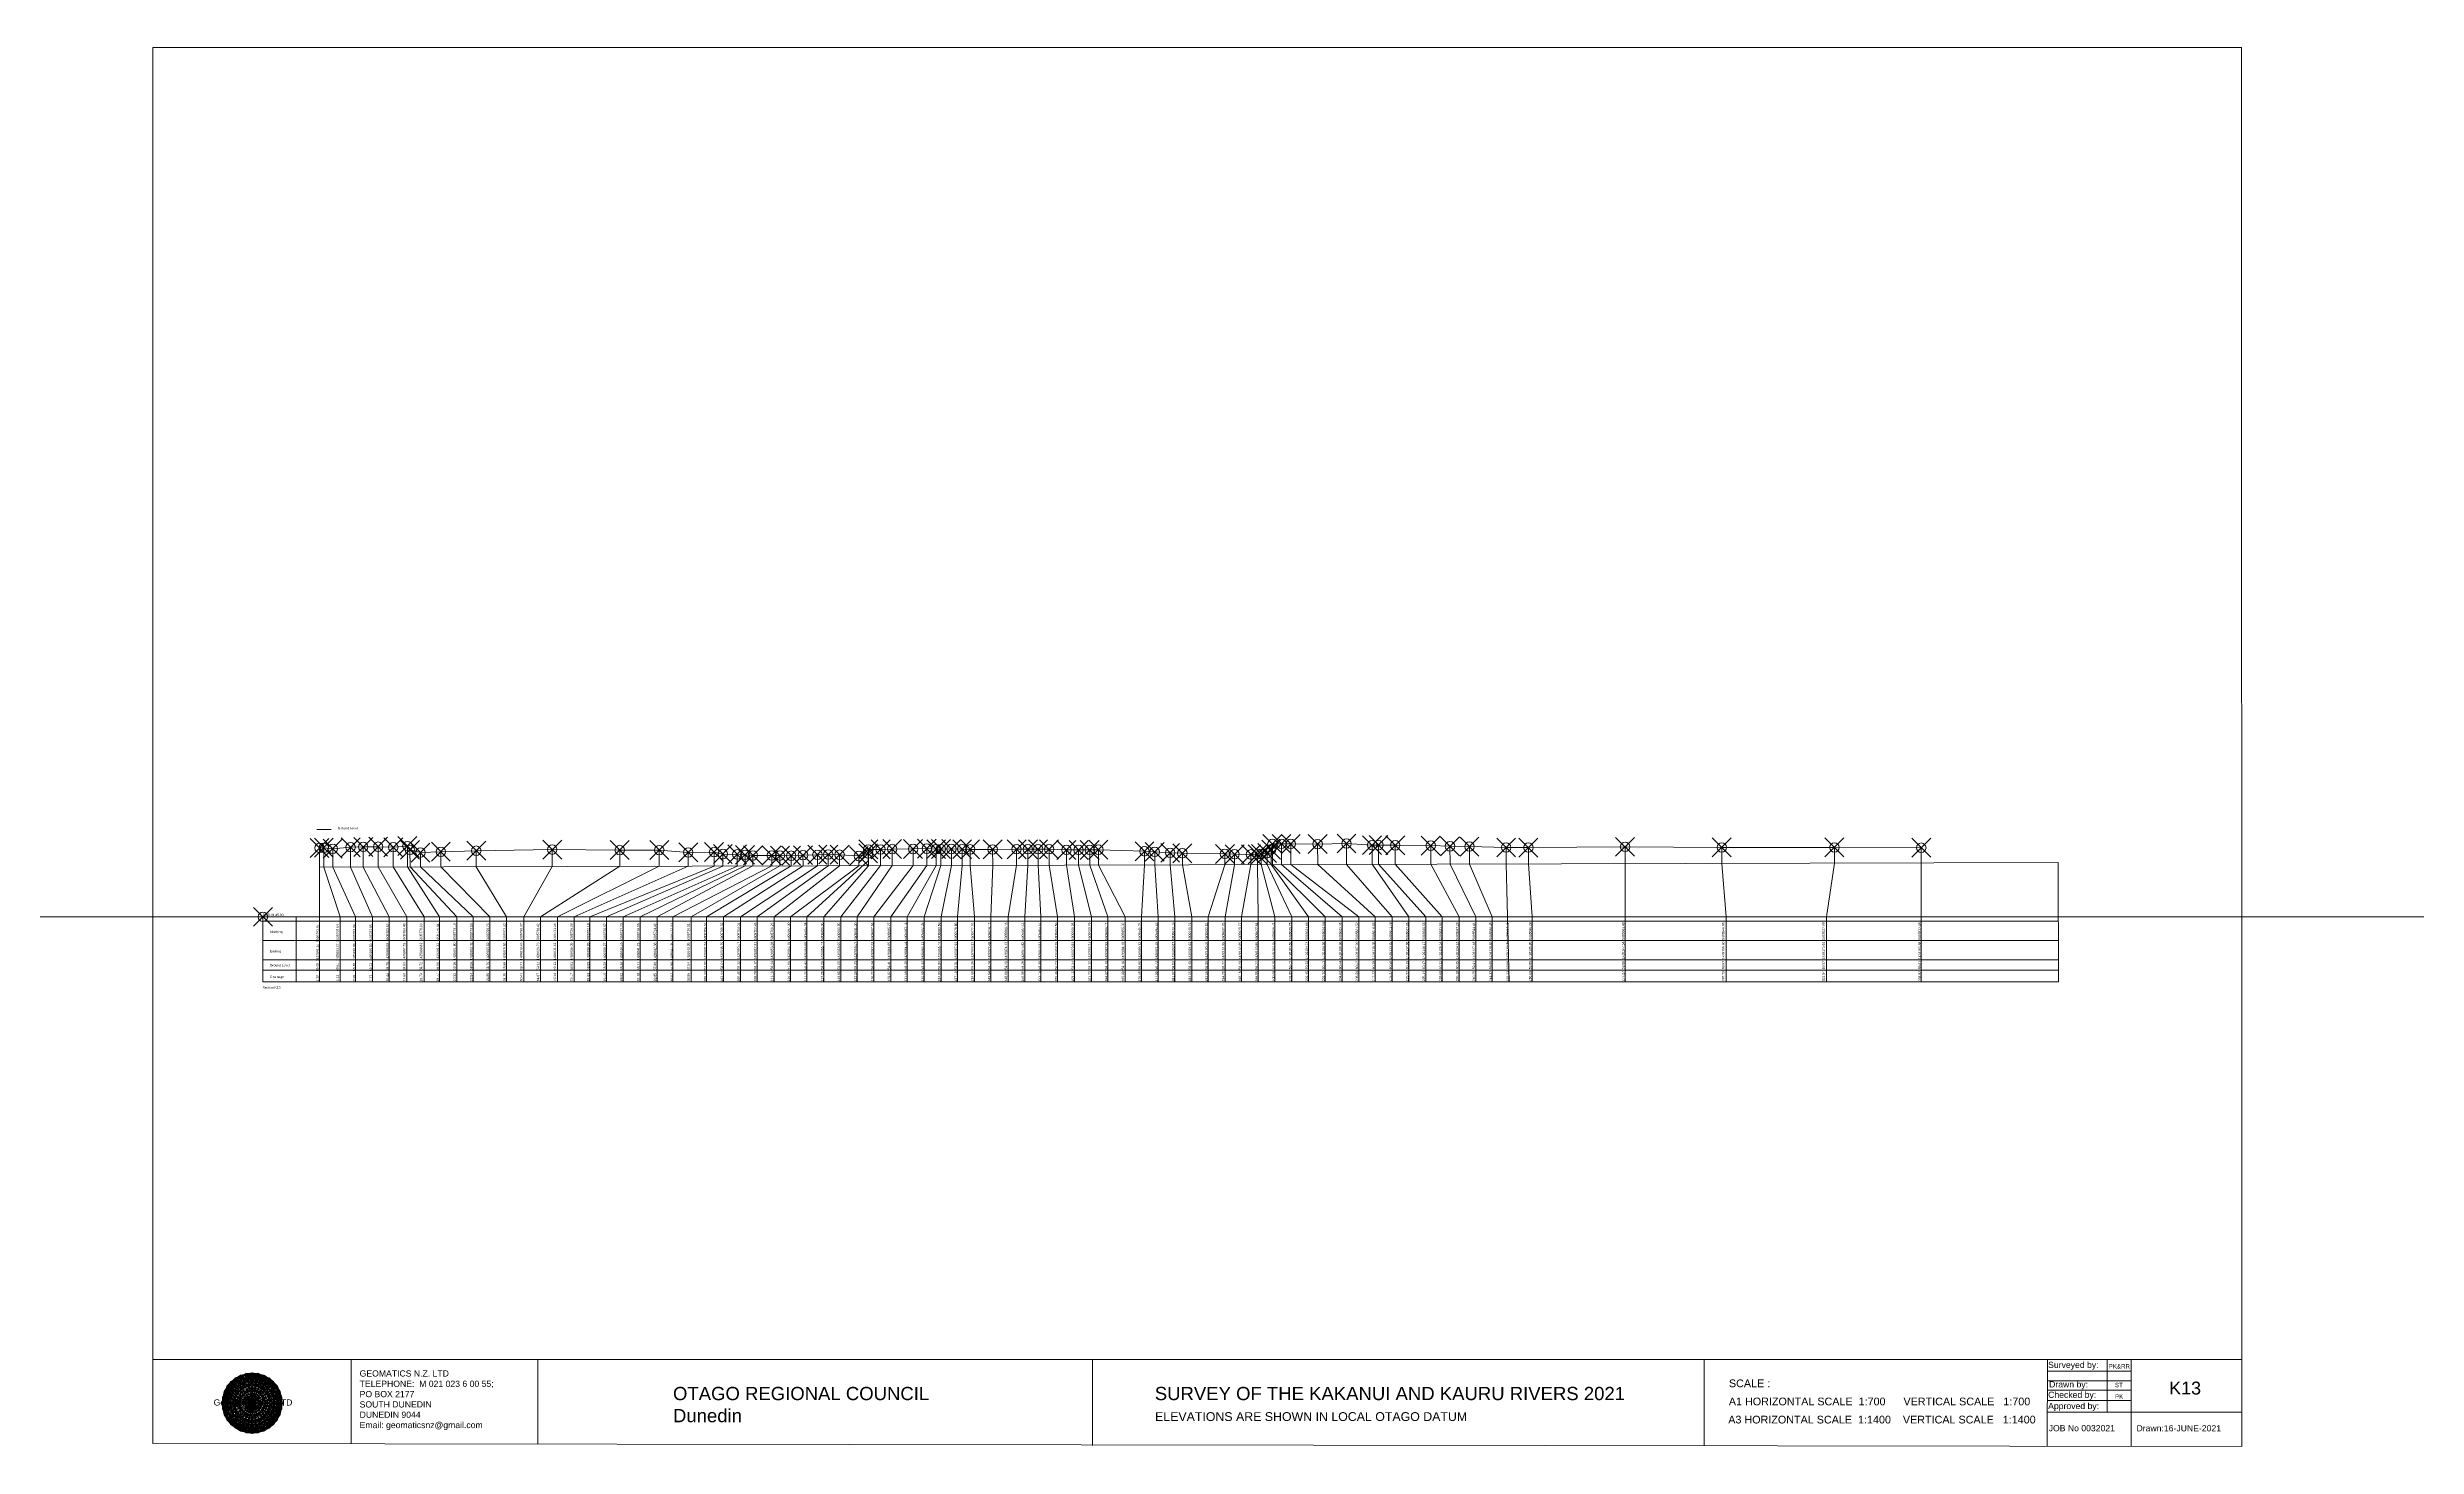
# Model space of a CAD drawing. Header units: millimetres. Extents: x -13548260 to 13046302109, y -19137686871 to 1424966580.
# Drawn here: x -2823540 to -2322526, y -66991 to 228793 of the extents above; entities that cross this region are included whole.
import ezdxf

# ---------------------------------------------------------------- set-up
doc = ezdxf.new("R2010")
doc.units = ezdxf.units.MM
doc.header["$PDMODE"] = 35
doc.header["$PDSIZE"] = 2000
doc.layers.get('0').update_dxf_attribs({"lineweight": 0})
doc.layers.add('geo', color=7, linetype='Continuous', lineweight=0)
doc.styles.get("Standard").update_dxf_attribs({"font": 'arial.ttf'})

# ---------------------------------------------------------------- blocks, each defined once
blk = doc.blocks.new('Geomatics_Circle_SPT')
at = {"layer": 'geo', "color": 2, "linetype": 'Continuous', "lineweight": 0}
for p, q in [((0, 25.2), (-25.2, 0)), ((-24.7, 4.9), (-4.9, 24.7)), ((-24.7, -4.9), (4.9, 24.7)), ((-9.7, 23.3), (-23.3, 9.6)), ((9.7, 23.3), (-23.3, -9.7)), ((-21, 14), (-14, 21)), ((-21, -14), (14, 21)), ((-14, 21), (21, -14)), ((23.3, -9.7), (-9.7, 23.3)), ((-4.9, 24.7), (24.7, -4.9)), ((25.2, 0), (0, 25.2)), ((4.9, 24.7), (24.7, 4.9)), ((23.3, 9.7), (9.7, 23.3)), ((14, 21), (21, 14)), ((4.9, -24.7), (-24.7, 4.9)), ((-24.7, 0), (0, -24.7)), ((-23.3, 9.7), (9.7, -23.3)), ((14, -21), (-21, 14)), ((0, 0), (-17.8, 17.8)), ((0, 0), (-17.8, -17.8)), ((21, 14), (-14, -21)), ((-9.7, -23.3), (23.3, 9.7)), ((24.7, 4.9), (-4.9, -24.7)), ((0, 0), (17.8, 17.8)), ((0, 0), (17.8, -17.8)), ((0, -24.8), (25.2, 0)), ((17.8, 18.1), (17.8, 18.1)), ((-4.9, -24.7), (-24.7, -4.9)), ((-23.3, -9.7), (-9.7, -23.3)), ((-14, -21), (-21, -14)), ((-17.8, -17.8), (-17.8, -17.8)), ((24.7, -4.9), (4.9, -24.7)), ((9.7, -23.3), (23.3, -9.7)), ((21, -14), (14, -21)), ((18.1, -17.8), (18.1, -17.8)), ((4.9, -24.7), (4.9, -24.7))]:
    blk.add_line(p, q, dxfattribs=at)
at = {"layer": 'geo', "color": 1, "linetype": 'Continuous', "lineweight": 0}
for p, q in [((-25.2, 0), (9.7, 23.3)), ((-25.2, 0), (-9.6, 23.3)), ((-4.9, 24.8), (-24.7, -4.9)), ((4.9, 24.7), (-24.7, 4.9)), ((14, 21), (-24.7, -4.9)), ((-14, 21), (-24.7, 4.9)), ((-23.3, 9.7), (0, 25.2)), ((-23.3, -9.6), (0, 25.2)), ((4.9, 24.8), (-21, -14)), ((-4.9, 24.7), (-21, 14)), ((14, 21), (-21, 14)), ((-14, 21), (-21, -14)), ((-17.8, 17.8), (9.7, 23.3)), ((-17.8, 17.8), (-9.6, 23.3)), ((-17.8, -17.8), (9.7, 23.3)), ((-17.8, -17.8), (-9.7, 23.3)), ((4.9, 24.7), (-14, 21)), ((-4.9, 24.7), (-14, -20.9)), ((0, 0), (-14, 21)), ((-14, 21), (-4.9, -24.7)), ((-14, 21), (-14, 21)), ((24.7, -4.9), (-14, 21)), ((21, 14), (-14, 21)), ((-9.8, 23.1), (-9.8, 23.1)), ((-9.7, 23.3), (0, 25.2)), ((-9.7, 23.3), (0, -25.2)), ((-9.7, -23.3), (0, 25.2)), ((-9.6, 23.3), (17.8, -17.8)), ((-9.6, 23.3), (25.2, 0)), ((-9.6, 23.3), (17.8, 17.8)), ((0, 0), (-4.9, 24.7)), ((-4.9, 24.7), (-4.9, 24.7)), ((21, -14), (-4.9, 24.7)), ((24.8, 4.9), (-4.9, 24.7)), ((14, 21), (-4.9, 24.7)), ((-0.2, 25.1), (-0.2, 25.1)), ((0, 25.2), (9.7, -23.3)), ((0, 25.2), (23.3, -9.7)), ((0, 25.2), (23.3, 9.7)), ((0, 25.2), (9.7, 23.3)), ((0, 0), (4.9, 24.7)), ((0, -25.2), (9.7, 23.3)), ((0, 0), (14, 21)), ((21, 14), (4.9, 24.8)), ((14, -21), (4.9, 24.7)), ((24.7, -4.9), (4.9, 24.7)), ((4.9, 24.7), (4.9, 24.7)), ((4.9, -24.7), (14, 21)), ((9.4, 23.3), (9.4, 23.3)), ((9.7, 23.3), (17.8, -17.8)), ((9.7, 23.3), (25.2, 0)), ((9.7, 23.3), (17.8, 17.9)), ((21, -14), (14, 21)), ((24.7, 4.9), (14, 21)), ((14, 21), (14, 21)), ((-25.2, 0), (23.3, 9.7)), ((-25.2, 0), (-23.3, 9.7)), ((-23.3, -9.7), (-25.2, 0)), ((-9.6, -23.3), (-25.2, 0)), ((9.7, -23.3), (-25.2, 0)), ((21, 14), (-24.7, 4.9)), ((-21, 14), (-24.7, -4.9)), ((0, 0), (-24.7, 4.9)), ((-24.7, 4.9), (-21, -14)), ((-24.7, 4.9), (-4.9, -24.7)), ((-24.7, 4.9), (14, -21)), ((-24.7, 4.9), (-24.7, 4.9)), ((0, 0), (-24.7, -4.9)), ((-23.3, -9.6), (17.8, 17.8)), ((-23.3, 9.7), (-17.8, 17.9)), ((-23.3, -9.6), (-17.8, 17.9)), ((-23.3, 9.7), (17.8, 17.8)), ((-17.8, -17.8), (-23.3, 9.7)), ((0, -25.2), (-23.3, 9.7)), ((-23.3, 9.7), (17.8, -17.8)), ((-23.3, 9.7), (25.2, 0)), ((-23.3, 9.4), (-23.3, 9.4)), ((-23.3, -9.7), (25.2, 0)), ((0, 0), (-21, 14)), ((-21, 14), (-14, -21)), ((-21, 14), (4.9, -24.7)), ((-21, 14), (-21, 14)), ((24.7, 4.9), (-21, 14)), ((0, 0), (-21, -14)), ((-17.9, 17.6), (-17.9, 17.6)), ((-9.7, -23.3), (-17.8, 17.8)), ((-17.8, 17.8), (9.7, -23.3)), ((-17.8, 17.8), (23.3, -9.6)), ((-17.8, 17.8), (23.3, 9.7)), ((-17.8, -17.8), (23.3, 9.7)), ((-14, -21), (24.7, 4.9)), ((0, 0), (-14, -21)), ((-9.6, -23.3), (17.8, 17.9)), ((25.2, 0), (-9.6, -23.3)), ((-4.9, -24.7), (21, 14)), ((0, 0), (-4.9, -24.7)), ((0, 0), (21, 14)), ((23.3, 9.7), (0, -25.2)), ((0, 0), (24.8, 4.9)), ((0, 0), (4.9, -24.7)), ((0, 0), (14, -21)), ((0, 0), (21, -14)), ((0, 0), (24.8, -4.9)), ((4.9, -24.7), (24.7, 4.9)), ((17.8, 17.8), (9.7, -23.3)), ((25.2, 0), (9.7, -23.3)), ((14, -21), (21, 14)), ((17.6, 17.9), (17.6, 17.9)), ((17.8, 17.8), (23.3, -9.7)), ((17.8, 17.8), (23.3, 9.7)), ((23.3, 9.7), (17.8, -17.8)), ((24.7, -4.9), (21, 14)), ((21, 14), (21, 14)), ((21, -14), (24.7, 4.9)), ((23.1, 9.8), (23.1, 9.8)), ((23.3, 9.7), (25.2, 0)), ((25.2, 0), (23.3, -9.6)), ((24.7, 4.9), (24.7, 4.9)), ((25.1, 0.2), (25.1, 0.2)), ((-25.2, 0), (23.3, -9.7)), ((-25.1, -0.2), (-25.1, -0.2)), ((-24.7, -4.9), (-24.7, -4.9)), ((-24.7, -4.9), (-14, -21)), ((-24.7, -4.9), (4.9, -24.7)), ((-24.7, -4.9), (21, -14)), ((-17.8, -17.8), (-23.3, -9.7)), ((0, -25.2), (-23.3, -9.6)), ((17.8, -17.8), (-23.3, -9.6)), ((-23.1, -9.8), (-23.1, -9.8)), ((-21, -14), (24.7, -4.9)), ((-21, -14), (-21, -14)), ((-21, -14), (-4.9, -24.7)), ((-21, -14), (14, -21)), ((23.3, -9.7), (-17.8, -17.8)), ((-9.6, -23.3), (-17.8, -17.8)), ((9.7, -23.3), (-17.8, -17.8)), ((-17.6, -17.9), (-17.6, -17.9)), ((-14, -21), (21, -14)), ((17.8, -17.8), (-9.7, -23.3)), ((-4.9, -24.7), (24.7, -4.9)), ((23.3, -9.6), (0, -25.2)), ((4.9, -24.7), (21, -14)), ((17.8, -17.8), (9.7, -23.3)), ((14, -21), (24.7, -4.9)), ((23.3, -9.6), (17.8, -17.8)), ((17.9, -17.6), (17.9, -17.6)), ((21, -14), (21, -14)), ((23.3, -9.4), (23.3, -9.4)), ((24.7, -4.9), (24.7, -4.9)), ((-14, -21), (-14, -21)), ((-14, -21), (4.9, -24.7)), ((0, -25.2), (-9.7, -23.3)), ((-9.4, -23.3), (-9.4, -23.3)), ((-4.9, -24.7), (14, -21)), ((-4.9, -24.7), (-4.9, -24.7)), ((9.7, -23.3), (0, -25.2)), ((0.2, -25.1), (0.2, -25.1)), ((4.9, -24.7), (4.9, -24.7)), ((9.8, -23.1), (9.8, -23.1)), ((14, -21), (14, -21))]:
    blk.add_line(p, q, dxfattribs=at)
at = {"layer": 'geo', "color": 114, "linetype": 'Continuous', "lineweight": 0}
for p, q in [((-24.7, 4.9), (14, 21)), ((9.7, 23.3), (-23.3, 9.7)), ((-20.9, 14), (4.9, 24.7)), ((0, 25.2), (-17.8, 17.8)), ((-14, 21), (-4.9, 24.7)), ((4.9, -24.7), (-14, 21)), ((0, 0), (-9.7, 23.3)), ((-4.9, 24.7), (14, -21)), ((17.8, -17.8), (0, 25.2)), ((0, 0), (9.7, 23.3)), ((4.9, 24.7), (21, -14)), ((23.3, -9.7), (9.7, 23.3)), ((14, 21), (24.7, -4.9)), ((17.9, 17.8), (-25.2, 0)), ((-24.7, -4.9), (21, 14)), ((-14, -21), (-24.7, 4.9)), ((0, 0), (-23.3, 9.7)), ((-23.3, 9.7), (-9.7, -23.3)), ((0, 0), (-23.3, -9.7)), ((-4.9, -24.7), (-21, 14)), ((24.8, 4.9), (-20.9, -14)), ((-17.8, 17.8), (0, -25.2)), ((0, 0), (-9.7, -23.3)), ((0, 0), (23.3, 9.7)), ((0, 0), (9.7, -23.3)), ((0, 0), (23.3, -9.7)), ((25.2, 0), (17.8, 17.8)), ((21, 14), (24.7, 4.9)), ((-25.2, 0), (-17.8, -17.8)), ((-21, -14), (-24.7, -4.9)), ((-17.8, -17.8), (25.2, 0)), ((24.8, -4.9), (-14, -21)), ((-9.6, -23.3), (23.3, -9.7)), ((21, -14), (-4.9, -24.8)), ((0, -25.2), (17.9, -17.8)), ((14, -21), (4.9, -24.8))]:
    blk.add_line(p, q, dxfattribs=at)
at = {"layer": 'geo', "color": 250, "linetype": 'Continuous', "lineweight": 0}
for p, q in [((-14, 21), (-14, 21)), ((14, 21), (-14, 21)), ((-14, 20.9), (-14, -21)), ((-9.7, 23.3), (9.7, 23.3)), ((-9.7, -23.3), (-9.7, 23.3)), ((-4.9, 24.7), (4.9, 24.7)), ((-4.9, 24.7), (-4.9, -24.7)), ((0, 0), (0, 25.2)), ((4.9, 24.7), (4.9, -24.7)), ((9.7, -23.3), (9.7, 23.3)), ((14, 21), (14, -21)), ((0, 0), (-25.2, 0)), ((24.7, 4.9), (-24.7, 4.9)), ((-24.7, 4.9), (-24.7, -4.9)), ((-23.3, 9.7), (23.3, 9.7)), ((-23.3, 9.7), (-23.3, 9.7)), ((-23.3, -9.7), (-23.3, 9.7)), ((21, 14), (-21, 14)), ((-21, 14), (-21, -14)), ((-17.8, 17.8), (17.8, 17.8)), ((-17.8, -17.8), (-17.8, 17.8)), ((0, 0), (0, -25.2)), ((0, 0), (25.2, 0)), ((17.8, -17.8), (17.8, 17.8)), ((21, 14), (21, 14)), ((21, -14), (21, 14)), ((23.3, 9.7), (23.3, -9.7)), ((24.7, 4.9), (24.7, 4.9)), ((24.7, -4.9), (24.7, 4.9)), ((-24.7, -4.9), (24.7, -4.9)), ((23.3, -9.7), (-23.3, -9.7)), ((-21, -14), (21, -14)), ((17.8, -17.8), (-17.8, -17.8)), ((-14, -21), (14, -21)), ((9.7, -23.3), (-9.7, -23.3)), ((-4.9, -24.7), (4.9, -24.7))]:
    blk.add_line(p, q, dxfattribs=at)
blk = doc.blocks.new('GeomaticsNZ TITLE BLOCK')
at = {"color": 7, "linetype": 'Continuous', "lineweight": 0}
for p, q in [((0, 94.9), (0, 1579.2)), ((0, 1579.2), (2363.4, 1579.2)), ((2363.4, 1579.2), (2364, 94.9)), ((2364, 94.9), (0, 94.9)), ((0, 94.9), (0, 0)), ((15.9, 94.9), (2364, 94.9)), ((224.3, 95.2), (224.3, -0.3)), ((2364, 94.9), (382.6, 94.9)), ((435.8, 95.2), (435.8, -0.7)), ((1063.4, 94.9), (1063.4, -2.4)), ((1755.4, 94.9), (1755.4, -2.6)), ((2143.9, 94.9), (2143.7, -3)), ((2143.9, 81.9), (2238.6, 81.7)), ((2211.5, 94.9), (2211.5, 36.1)), ((2238.6, 94.8), (2238.6, -3.2)), ((2364, -3.5), (2364, 94.9)), ((2143.6, 60.4), (2238.6, 60.4)), ((2143.9, 71), (2238.6, 71)), ((2143.8, 48.6), (2238.6, 48.6)), ((2143.8, 35.4), (2364, 35.3)), ((0, 0), (2364, -3.5))]:
    blk.add_line(p, q, dxfattribs=at)
at = {"color": 7, "linetype": 'Continuous', "lineweight": 0, "xscale": 1.36, "yscale": 1.36, "zscale": 1.36}
blk.add_blockref('Geomatics_Circle_SPT', (112.4, 45.7), dxfattribs=at)
at = {"color": 7, "linetype": 'Continuous', "lineweight": 0}
for s, p in [('PK&RR', (2213.2, 84.8)), ('ST', (2220.3, 63.6)), ('PK', (2220.4, 50.6))]:
    blk.add_text(s, height=5, dxfattribs=at).set_placement(p)
at = {"color": 7, "linetype": 'Continuous', "lineweight": 0, "attachment_point": 1}
for s, width, heights, insert, char_height in [('{\\C256;GEOMATICS N.Z. LTD                   \\PTELEPHONE:  M 021 023 6 00 55;\\PPO BOX 2177\\PSOUTH DUNEDIN\\PDUNEDIN 9044\\PEmail: geomaticsnz@gmail.com}', 3535.727, [94.7], (234, 82.7), 7), ('{\\C256;Surveyed by:}', 3535.727, [0], (2144.7, 92.4), 7), ('{\\C256;OTAGO REGIONAL COUNCIL\\PDunedin}', 3535.727, [0], (588.6, 64), 15), ('{\\C256;SURVEY OF THE KAKANUI AND KAURU RIVERS 2021}', 3535.727, [0], (1133.8, 64), 15), ('{\\C256;Checked by:}', 3535.727, [0], (2144.7, 58.6), 7), ('{\\C256;Drawn by:}', 3535.727, [0], (2145.8, 70.4), 7), ('{\\C256;Geomatics N.Z. LTD                   }', 125.079, [15.8], (68.8, 49.9), 7), ('{\\C256;ELEVATIONS ARE SHOWN IN LOCAL OTAGO DATUM}', 3535.727, [0], (1134.1, 35.4), 10), ('{\\C256;Approved by:}', 3535.727, [0], (2144.7, 45.9), 7), ('{\\C256;JOB No 0032021}', 3535.727, [0], (2145.3, 20.8), 7), ('{\\C256;Drawn:16-JUNE-2021}', 3535.727, [0], (2244.7, 20.7), 7)]:
    blk.add_mtext_dynamic_manual_height_columns(s, width=width, gutter_width=159, heights=heights, dxfattribs=dict(at, insert=insert, char_height=char_height))

msp = doc.modelspace()

# ---------------------------------------------------------------- linework, layer by layer
at = {"color": 1, "linetype": 'Continuous', "lineweight": 0}
msp.add_line((-2766569.643, 63495.095), (-2763497.471, 63495.095), dxfattribs=at)
at = {"color": 7, "linetype": 'Continuous', "lineweight": 0}
for p, q in [((-2564492.979, 60425), (-2564485.497, 56042.142)), ((-2562574.091, 60435), (-2562566.602, 56047.251)), ((-2560596.395, 60415), (-2560588.949, 56052.515)), ((-2554922.318, 60375), (-2554914.966, 56067.621)), ((-2548819.783, 60495), (-2548812.253, 56083.868)), ((-2543418.26, 60156), (-2543411.334, 56098.246)), ((-2542053.331, 60166), (-2542046.394, 56101.88)), ((-2765987.983, 59575), (-2765987.983, 31248.305)), ((-2765987.983, 55505.696), (-2398351.851, 56484.428)), ((-2765079.933, 59605), (-2765072.94, 55508.132)), ((-2765072.94, 55508.132), (-2761649.061, 45000)), ((-2763200.523, 59395), (-2763193.897, 55513.134)), ((-2763193.897, 55513.134), (-2758384.196, 45000)), ((-2759416.961, 59715), (-2759409.806, 55523.208)), ((-2759409.806, 55523.208), (-2754797.13, 45000)), ((-2756745.048, 59776), (-2756737.801, 55530.322)), ((-2756737.801, 55530.322), (-2751239.444, 45000)), ((-2753591.384, 59826), (-2753584.066, 55538.718)), ((-2753584.066, 55538.718), (-2747505.35, 45000)), ((-2750394.837, 59716), (-2750387.722, 55547.227)), ((-2750387.722, 55547.227), (-2743830.08, 45000)), ((-2747416.746, 59956), (-2747409.234, 55555.157)), ((-2747409.234, 55555.157), (-2740616.109, 45000)), ((-2746864.646, 59156), (-2746858.502, 55556.623)), ((-2746858.502, 55556.623), (-2736941.36, 45000)), ((-2744646.744, 58576), (-2744641.6, 55562.525)), ((-2744641.6, 55562.525), (-2733495.45, 45000)), ((-2740332.018, 58756), (-2740326.587, 55574.012)), ((-2732840.592, 58977), (-2732834.818, 55593.957)), ((-2732834.818, 55593.957), (-2726473.07, 45000)), ((-2716776.617, 55636.708), (-2722792.21, 45000)), ((-2702509.458, 55674.69), (-2719294.063, 45000)), ((-2716782.711, 59207), (-2716776.617, 55636.708)), ((-2694140.425, 55696.971), (-2715639.311, 45000)), ((-2688017.684, 55713.271), (-2712167.272, 45000)), ((-2682555.954, 55727.811), (-2708797.498, 45000)), ((-2680697.669, 55732.758), (-2705330.486, 45000)), ((-2702515.335, 59118), (-2702509.458, 55674.69)), ((-2677664.917, 55740.832), (-2701762.681, 45000)), ((-2675991.564, 55745.287), (-2698170.242, 45000)), ((-2694146.248, 59108), (-2694140.425, 55696.971)), ((-2670369.412, 55760.255), (-2691253.81, 45000)), ((-2688022.627, 58609), (-2688017.684, 55713.271)), ((-2668624.01, 55764.901), (-2687412.576, 45000)), ((-2666245.05, 55771.235), (-2684129.684, 45000)), ((-2682561.009, 58689), (-2682555.954, 55727.811)), ((-2680702.015, 58279), (-2680697.669, 55732.758)), ((-2663749.695, 55777.878), (-2680535.36, 45000)), ((-2677669.113, 58199), (-2677664.917, 55740.832)), ((-2660706.795, 55785.979), (-2676940.538, 45000)), ((-2675995.599, 58109), (-2675991.564, 55745.287)), ((-2674340.581, 57979), (-2674336.776, 55749.693)), ((-2658401.986, 55792.115), (-2673466.18, 45000)), ((-2670373.201, 57980), (-2670369.412, 55760.255)), ((-2655999.945, 55798.509), (-2669881.801, 45000)), ((-2668627.723, 57940), (-2668624.01, 55764.901)), ((-2651933.383, 55809.336), (-2666394.747, 45000)), ((-2666248.718, 57920), (-2666245.05, 55771.235)), ((-2663753.556, 58040), (-2663749.695, 55777.878)), ((-2660710.779, 58120), (-2660706.795, 55785.979)), ((-2649930.428, 55814.668), (-2659319.522, 45000)), ((-2658406.045, 58170), (-2658401.986, 55792.115)), ((-2656003.925, 58130), (-2655999.945, 55798.509)), ((-2647336.132, 55821.574), (-2655781.834, 45000)), ((-2652310.531, 45000), (-2644885.275, 55828.099)), ((-2651936.883, 57860), (-2651933.383, 55809.336)), ((-2649965.78, 58421), (-2649962.858, 56709.025)), ((-2649936.293, 59251), (-2649930.428, 55814.668)), ((-2648744.135, 45000), (-2640461.909, 55839.875)), ((-2647341.986, 59251), (-2647336.132, 55821.574)), ((-2645196.805, 45000), (-2637567.721, 55847.58)), ((-2644891.254, 59331), (-2644885.275, 55828.099)), ((-2641696.882, 45000), (-2635592.207, 55852.84)), ((-2640467.885, 59341), (-2640461.909, 55839.875)), ((-2638131.591, 45000), (-2634586.61, 55855.517)), ((-2637573.803, 59411), (-2637567.721, 55847.58)), ((-2635598.093, 59301), (-2635592.207, 55852.84)), ((-2634592.542, 59331), (-2634586.61, 55855.517)), ((-2634526.888, 45000), (-2632358.22, 55861.449)), ((-2632364.159, 59341), (-2632358.22, 55861.449)), ((-2631046.507, 45000), (-2630088.656, 55867.491)), ((-2630094.534, 59311), (-2630088.656, 55867.491)), ((-2628393.657, 59262), (-2628387.87, 55872.019)), ((-2627519.782, 45000), (-2628387.87, 55872.019)), ((-2623647.364, 59242), (-2623641.633, 55884.655)), ((-2620394.53, 45000), (-2618582.743, 55898.123)), ((-2618588.536, 59292), (-2618582.743, 55898.123)), ((-2616861.348, 45000), (-2616191.79, 55904.488)), ((-2616197.572, 59292), (-2616191.79, 55904.488)), ((-2614044.271, 59302), (-2614038.482, 55910.221)), ((-2613442.045, 45000), (-2614038.482, 55910.221)), ((-2611713.183, 59292), (-2611707.421, 55916.426)), ((-2609918.505, 45000), (-2611707.421, 55916.426)), ((-2608040.844, 59142), (-2608035.355, 55926.202)), ((-2606311.571, 45000), (-2608035.355, 55926.202)), ((-2605465.318, 59133), (-2605459.856, 55933.059)), ((-2602757.806, 45000), (-2605459.856, 55933.059)), ((-2603124.002, 59133), (-2603118.55, 55939.292)), ((-2599264.426, 45000), (-2603118.55, 55939.292)), ((-2601288.587, 59193), (-2601283.041, 55944.178)), ((-2595626.141, 45000), (-2601283.041, 55944.178)), ((-2592181.054, 45000), (-2591535.672, 55970.128)), ((-2591540.593, 58853), (-2591535.672, 55970.128)), ((-2589386.352, 58733), (-2589381.646, 55975.863)), ((-2586115.333, 58534), (-2586110.982, 55984.57)), ((-2585130.811, 45000), (-2586110.982, 55984.57)), ((-2583536.14, 58434), (-2583531.971, 55991.436)), ((-2581560.016, 45000), (-2583531.971, 55991.436)), ((-2578088.627, 45000), (-2574530.353, 56015.4)), ((-2574534.259, 58304), (-2574530.353, 56015.4)), ((-2574505.201, 45000), (-2572483.396, 56020.85)), ((-2572487.157, 58224), (-2572483.396, 56020.85)), ((-2571048.264, 45000), (-2569030.837, 56030.041)), ((-2569034.548, 58204), (-2569030.837, 56030.041)), ((-2567643.755, 58224), (-2567640.016, 56033.744)), ((-2567464.838, 45000), (-2567640.016, 56033.744)), ((-2566895.68, 58284), (-2566891.843, 56035.736)), ((-2563944.656, 45000), (-2566891.843, 56035.736)), ((-2565600.351, 58474), (-2565596.195, 56039.185)), ((-2565596.195, 56039.185), (-2560361.23, 45000)), ((-2564742.277, 59215), (-2564736.86, 56041.473)), ((-2564736.86, 56041.473), (-2556883.969, 45000)), ((-2564485.497, 56042.142), (-2553352.109, 45000)), ((-2560588.949, 56052.515), (-2546223.303, 45000)), ((-2554914.966, 56067.621), (-2542724.008, 45000)), ((-2548812.253, 56083.868), (-2539172.042, 45000)), ((-2543411.334, 56098.246), (-2535629.305, 45000)), ((-2542046.394, 56101.88), (-2532044.124, 45000)), ((-2538509.553, 60116), (-2538502.718, 56111.314)), ((-2538502.718, 56111.314), (-2528565.022, 45000)), ((-2531013.761, 60046), (-2531007.079, 56131.269)), ((-2531007.079, 56131.269), (-2525001.052, 45000)), ((-2526935.069, 59906), (-2526928.645, 56142.127)), ((-2526928.645, 56142.127), (-2521503.36, 45000)), ((-2522818.709, 59846), (-2522812.406, 56153.085)), ((-2522812.406, 56153.085), (-2518030.758, 45000)), ((-2515059.196, 59657), (-2515053.251, 56173.742)), ((-2515053.251, 56173.742), (-2514430.039, 31248.305)), ((-2510359.102, 59647), (-2510353.195, 56186.255)), ((-2509553.176, 45000), (-2510353.195, 56186.255)), ((-2489915.065, 59798), (-2489908.993, 56240.682)), ((-2489908.993, 56240.682), (-2489908.993, 31248.305)), ((-2469460.18, 59669), (-2469454.421, 56295.137)), ((-2468500.002, 45000), (-2469454.421, 56295.137)), ((-2447303.296, 45000), (-2445645.517, 56358.521)), ((-2445651.169, 59670), (-2445645.517, 56358.521)), ((-2427274.062, 59611), (-2427268.594, 56407.445)), ((-2427268.594, 56407.445), (-2427268.594, 31248.305)), ((-2398351.851, 56484.428), (-2398287.14, 31248.305)), ((-2468500.002, 31248.305), (-2468500.002, 45173.66)), ((-2447303.296, 31248.305), (-2447303.296, 45173.66)), ((-2777957.332, 45000), (-2777957.332, 31248.305)), ((-2777957.332, 45000), (-2398322.402, 45000)), ((-2777957.332, 44076.552), (-2398320.034, 44076.552)), ((-2770944.183, 45000), (-2770944.183, 31248.305)), ((-2761649.061, 31248.305), (-2761649.061, 45000)), ((-2758384.196, 31248.305), (-2758384.196, 45000)), ((-2754797.13, 31248.305), (-2754797.13, 45000)), ((-2751239.444, 31248.305), (-2751239.444, 45000)), ((-2747505.35, 31248.305), (-2747505.35, 45000)), ((-2743830.08, 31248.305), (-2743830.08, 45000)), ((-2740616.109, 31248.305), (-2740616.109, 45000)), ((-2736941.36, 31248.305), (-2736941.36, 45000)), ((-2733495.45, 31248.305), (-2733495.45, 45000)), ((-2726473.07, 31248.305), (-2726473.07, 45000)), ((-2722792.21, 31248.305), (-2722792.21, 45000)), ((-2719294.063, 31248.305), (-2719294.063, 45000)), ((-2715639.311, 31248.305), (-2715639.311, 45000)), ((-2712167.272, 31248.305), (-2712167.272, 45000)), ((-2708797.498, 31248.305), (-2708797.498, 45000)), ((-2705330.486, 31248.305), (-2705330.486, 45000)), ((-2701762.681, 31248.305), (-2701762.681, 45000)), ((-2698170.242, 31248.305), (-2698170.242, 45000)), ((-2691253.81, 31248.305), (-2691253.81, 45000)), ((-2687412.576, 31248.305), (-2687412.576, 45000)), ((-2684129.684, 31248.305), (-2684129.684, 45000)), ((-2680535.36, 31248.305), (-2680535.36, 45000)), ((-2676940.538, 31248.305), (-2676940.538, 45000)), ((-2673466.18, 31248.305), (-2673466.18, 45000)), ((-2669881.801, 31248.305), (-2669881.801, 45000)), ((-2666394.747, 31248.305), (-2666394.747, 45000)), ((-2662936.098, 31248.305), (-2662936.098, 45000)), ((-2659319.522, 31248.305), (-2659319.522, 45000)), ((-2655781.834, 31248.305), (-2655781.834, 45000)), ((-2652310.531, 31248.305), (-2652310.531, 45000)), ((-2648744.135, 31248.305), (-2648744.135, 45000)), ((-2645196.805, 31248.305), (-2645196.805, 45000)), ((-2641696.882, 31248.305), (-2641696.882, 45000)), ((-2638131.591, 31248.305), (-2638131.591, 45000)), ((-2634526.888, 31248.305), (-2634526.888, 45000)), ((-2631046.507, 31248.305), (-2631046.507, 45000)), ((-2627519.782, 31248.305), (-2627519.782, 45000)), ((-2624009.09, 31248.305), (-2624009.09, 45000)), ((-2620394.53, 31248.305), (-2620394.53, 45000)), ((-2616861.348, 31248.305), (-2616861.348, 45000)), ((-2613442.045, 31248.305), (-2613442.045, 45000)), ((-2609918.505, 31248.305), (-2609918.505, 45000)), ((-2606311.571, 31248.305), (-2606311.571, 45000)), ((-2602757.806, 31248.305), (-2602757.806, 45000)), ((-2599264.426, 31248.305), (-2599264.426, 45000)), ((-2595626.141, 31248.305), (-2595626.141, 45000)), ((-2592181.054, 31248.305), (-2592181.054, 45000)), ((-2588669.301, 31248.305), (-2588669.301, 45000)), ((-2585130.811, 31248.305), (-2585130.811, 45000)), ((-2581560.016, 31248.305), (-2581560.016, 45000)), ((-2578088.627, 31248.305), (-2578088.627, 45000)), ((-2574505.201, 31248.305), (-2574505.201, 45000)), ((-2571048.264, 31248.305), (-2571048.264, 45000)), ((-2567464.838, 31248.305), (-2567464.838, 45000)), ((-2563944.656, 31248.305), (-2563944.656, 45000)), ((-2563944.656, 45000), (-2563944.656, 45000)), ((-2560361.23, 31248.305), (-2560361.23, 45000)), ((-2556883.969, 31248.305), (-2556883.969, 45000)), ((-2553352.109, 31248.305), (-2553352.109, 45000)), ((-2549722.599, 31248.305), (-2549722.599, 45000)), ((-2546223.303, 31248.305), (-2546223.303, 45000)), ((-2542724.008, 31248.305), (-2542724.008, 45000)), ((-2539172.042, 31248.305), (-2539172.042, 45000)), ((-2535629.305, 31248.305), (-2535629.305, 45000)), ((-2532044.124, 31248.305), (-2532044.124, 45000)), ((-2528565.022, 31248.305), (-2528565.022, 45000)), ((-2525001.052, 31248.305), (-2525001.052, 45000)), ((-2521503.36, 31248.305), (-2521503.36, 45000)), ((-2518030.758, 31248.305), (-2518030.758, 45000)), ((-2509553.176, 31248.305), (-2509553.176, 45000)), ((-2777957.332, 39973.87), (-2398309.514, 39973.87)), ((-2777957.332, 35906.671), (-2398299.085, 35906.671)), ((-2777957.332, 33759.229), (-2398293.578, 33759.229)), ((-2777957.332, 31248.305), (-2398287.14, 31248.305)), ((-2774776.168, 29878.784), (-2774776.168, 29878.784))]:
    msp.add_line(p, q, dxfattribs=at)
at = {"color": 7}
for p in [(-3343357.782, 45000), (-2798085.052, 45000), (-2416987.112, 45000)]:
    msp.add_line(p, (-1488590.899, 45000), dxfattribs=at)
at = {"color": 1}
msp.add_lwpolyline([(-2765987.983, 59575), (-2765079.933, 59605), (-2763200.523, 59395), (-2759416.961, 59715), (-2756745.048, 59776), (-2753591.384, 59826), (-2750394.837, 59716), (-2747416.746, 59956), (-2746864.646, 59156), (-2744646.744, 58576), (-2740332.018, 58756), (-2732840.592, 58977), (-2716782.711, 59207), (-2702515.335, 59118), (-2694146.248, 59108), (-2688022.627, 58609), (-2682561.009, 58689), (-2680702.015, 58279), (-2677669.113, 58199), (-2675995.599, 58109), (-2674340.581, 57979), (-2670373.201, 57980), (-2668627.723, 57940), (-2666248.718, 57920), (-2663753.556, 58040), (-2660710.779, 58120), (-2658406.045, 58170), (-2656003.925, 58130), (-2651936.883, 57860), (-2649965.78, 58421), (-2649936.293, 59251), (-2647341.986, 59251), (-2644891.254, 59331), (-2640467.885, 59341), (-2637573.803, 59411), (-2635598.093, 59301), (-2634592.542, 59331), (-2632364.159, 59341), (-2630094.534, 59311), (-2628393.657, 59262), (-2623647.364, 59242), (-2618588.536, 59292), (-2616197.572, 59292), (-2614044.271, 59302), (-2611713.183, 59292), (-2608040.844, 59142), (-2605465.318, 59133), (-2603124.002, 59133), (-2601288.587, 59193), (-2591540.593, 58853), (-2589386.352, 58733), (-2586115.333, 58534), (-2583536.14, 58434), (-2574534.259, 58304), (-2572487.157, 58224), (-2569034.548, 58204), (-2567643.755, 58224), (-2566895.68, 58284), (-2565600.351, 58474), (-2564742.277, 59215), (-2564492.979, 60425), (-2562574.091, 60435), (-2560596.395, 60415), (-2554922.318, 60375), (-2548819.783, 60495), (-2543418.26, 60156), (-2542053.331, 60166), (-2538509.553, 60116), (-2531013.761, 60046), (-2526935.069, 59906), (-2522818.709, 59846), (-2515059.196, 59657), (-2510359.102, 59647), (-2489915.065, 59798), (-2469460.18, 59669), (-2445651.169, 59670), (-2427274.062, 59611)], dxfattribs=at)
at = {"color": 7, "linetype": 'Continuous', "lineweight": 0}
for points in [[(-2729999.101, 31248.305), (-2729999.101, 45000), (-2740326.587, 55574.012)], [(-2674336.776, 55749.693), (-2694569.461, 45000), (-2694569.461, 31248.305)], [(-2649963.035, 56812.628), (-2662936.098, 45000)], [(-2623641.633, 55884.655), (-2624009.09, 45000)], [(-2589381.646, 55975.863), (-2588669.301, 45000)], [(-2562566.602, 56047.251), (-2549722.599, 45000)]]:
    msp.add_lwpolyline(points, dxfattribs=at)
for p in [(-2765987.983, 59575), (-2765079.933, 59605), (-2763200.523, 59395), (-2759416.961, 59715), (-2756745.048, 59776), (-2753591.384, 59826), (-2750394.837, 59716), (-2747416.746, 59956), (-2746864.646, 59156), (-2744646.744, 58576), (-2740332.018, 58756), (-2732840.592, 58977), (-2716782.711, 59207), (-2702515.335, 59118), (-2694146.248, 59108), (-2688022.627, 58609), (-2682561.009, 58689), (-2680702.015, 58279), (-2677669.113, 58199), (-2658406.045, 58170), (-2656003.925, 58130), (-2649965.78, 58421), (-2649936.293, 59251), (-2647341.986, 59251), (-2644891.254, 59331), (-2640467.885, 59341), (-2637573.803, 59411), (-2635598.093, 59301), (-2634592.542, 59331), (-2632364.159, 59341), (-2630094.534, 59311), (-2628393.657, 59262), (-2623647.364, 59242), (-2618588.536, 59292), (-2616197.572, 59292), (-2614044.271, 59302), (-2611713.183, 59292), (-2608040.844, 59142), (-2605465.318, 59133), (-2603124.002, 59133), (-2601288.587, 59193), (-2591540.593, 58853), (-2589386.352, 58733), (-2586115.333, 58534), (-2583536.14, 58434), (-2574534.259, 58304), (-2572487.157, 58224), (-2569034.548, 58204), (-2567643.755, 58224), (-2566895.68, 58284), (-2565600.351, 58474), (-2564742.277, 59215), (-2564492.979, 60425), (-2562574.091, 60435), (-2560596.395, 60415), (-2554922.318, 60375), (-2548819.783, 60495), (-2543418.26, 60156), (-2542053.331, 60166), (-2538509.553, 60116), (-2531013.761, 60046), (-2526935.069, 59906), (-2522818.709, 59846), (-2515059.196, 59657), (-2510359.102, 59647), (-2489915.065, 59798), (-2469460.18, 59669), (-2445651.169, 59670), (-2427274.062, 59611), (-2675995.599, 58109), (-2674340.581, 57979), (-2670373.201, 57980), (-2668627.723, 57940), (-2666248.718, 57920), (-2663753.556, 58040), (-2660710.779, 58120), (-2651936.883, 57860), (-2777957.332, 45000)]:
    msp.add_point(p, dxfattribs=at)

# ---------------------------------------------------------------- block references
at = {"color": 7, "linetype": 'Continuous', "lineweight": 0, "xscale": 186.8759599228005, "yscale": 186.8759599228005, "zscale": 186.8759599228005}
msp.add_blockref('GeomaticsNZ TITLE BLOCK', (-2801238.12, -66328.498), dxfattribs=at)

# ---------------------------------------------------------------- texts
at = {"color": 7, "linetype": 'Continuous', "lineweight": 0}
for s, height, p in [('Ground Level', 500, (-2762138.698, 63472.891)), ('DATUM 45.00', 500, (-2778028.079, 45146.766)), ('Northing', 500, (-2776431.073, 41560.657)), ('Easting', 500, (-2776503.877, 37481.59)), ('Section K13', 500, (-2778028.09, 29797.682)), ('Ground Level', 500, (-2776485.801, 34533.521)), ('Chainage', 500, (-2776483.414, 32077.102)), ('SCALE :  ', 1629.1211, (-2467950.703, -54431.391)), ('K13', 2715.2018, (-2374855.797, -55973.519)), ('A1 HORIZONTAL SCALE  1:700      VERTICAL SCALE   1:700 ', 1629.12108, (-2467967.369, -58265.326)), ('A3 HORIZONTAL SCALE  1:1400    VERTICAL SCALE   1:1400 ', 1629.12108, (-2468089.64, -62099.261))]:
    msp.add_text(s, height=height, dxfattribs=at).set_placement(p)
for s, p in [('1.20    59.58  1425991.14  5005791.04', (-2766155.861, 31345.908)), ('2.11    59.61  1425991.97  5005790.64', (-2761951.899, 31401.502)), ('3.99    59.40  1425993.38  5005789.38', (-2758417.862, 31392.634)), ('7.77    59.72  1425995.33  5005785.95', (-2754883.483, 31388.882)), ('10.44   59.78  1425996.58  5005783.52', (-2751349.105, 31345.908)), ('13.60   59.83  1425997.75  5005780.48', (-2747814.726, 31345.908)), ('16.79   59.72  1425999.83  5005778.03', (-2744280.348, 31345.908)), ('19.77   59.96  1426001.32  5005775.44', (-2740745.969, 31345.908)), ('20.32   59.16  1426001.80  5005775.10', (-2737211.591, 31401.502)), ('22.54   58.58  1426003.42  5005773.53', (-2733677.212, 31401.502)), ('26.86   58.76  1426005.52  5005769.73', (-2730142.834, 31401.502)), ('34.35   58.98  1426009.58  5005763.43', (-2726608.455, 31392.634)), ('50.41   59.21  1426018.49  5005750.07', (-2723074.077, 31392.975)), ('64.67   59.12  1426026.73  5005738.42', (-2719540.039, 31395.704)), ('73.04   59.11  1426031.51  5005731.55', (-2716005.661, 31388.882)), ('79.17   58.61  1426035.09  5005726.58', (-2712471.283, 31388.882)), ('84.63   58.69  1426038.33  5005722.18', (-2708936.904, 31393.657)), ('86.49   58.28  1426039.27  5005720.57', (-2705402.526, 31393.657)), ('89.52   58.20  1426040.49  5005717.73', (-2701868.147, 31393.657)), ('91.19   58.11  1426041.73  5005716.55', (-2698333.769, 31392.975)), ('92.85   57.98  1426042.38  5005714.99', (-2694799.39, 31392.975)), ('96.82   57.98  1426045.08  5005712.03', (-2691265.012, 31392.975)), ('98.56   57.94  1426045.95  5005710.51', (-2687730.633, 31392.975)), ('100.94  57.92  1426047.24  5005708.51', (-2684196.596, 31345.908)), ('103.44  58.04  1426048.75  5005706.52', (-2680662.558, 31345.908)), ('106.48  58.12  1426050.47  5005704.01', (-2677128.18, 31345.908)), ('108.78  58.17  1426052.31  5005702.48', (-2673594.143, 31345.908)), ('111.19  58.13  1426053.28  5005700.23', (-2670059.764, 31345.908)), ('115.25  57.86  1426055.76  5005697.00', (-2666525.386, 31345.908)), ('117.22  58.42  1426056.68  5005695.24', (-2662991.348, 31345.908)), ('117.25  59.25  1426056.47  5005695.06', (-2659457.311, 31345.908)), ('119.85  59.25  1426058.56  5005693.35', (-2655923.273, 31345.908)), ('122.30  59.33  1426059.47  5005691.00', (-2652388.895, 31345.908)), ('126.72  59.34  1426062.23  5005687.53', (-2648854.517, 31345.908)), ('129.62  59.41  1426064.05  5005685.27', (-2645320.138, 31345.908)), ('131.59  59.30  1426064.44  5005683.14', (-2641786.101, 31345.908)), ('132.60  59.33  1426065.11  5005682.38', (-2638251.722, 31345.908)), ('134.83  59.34  1426066.44  5005680.59', (-2634717.344, 31345.908)), ('137.10  59.31  1426067.93  5005678.86', (-2631182.965, 31345.908)), ('138.80  59.26  1426069.33  5005677.76', (-2627648.587, 31345.908)), ('143.54  59.24  1426072.48  5005674.17', (-2624114.208, 31345.908)), ('148.60  59.29  1426074.13  5005669.16', (-2620579.83, 31345.908)), ('150.99  59.29  1426075.82  5005667.42', (-2617045.451, 31345.908)), ('153.15  59.30  1426076.93  5005665.57', (-2613511.414, 31345.908)), ('155.48  59.29  1426078.15  5005663.58', (-2609977.036, 31345.908)), ('159.15  59.14  1426079.83  5005660.28', (-2606442.657, 31345.908)), ('161.72  59.13  1426082.21  5005658.79', (-2602908.279, 31345.908)), ('164.07  59.13  1426082.53  5005656.17', (-2599373.9, 31345.908)), ('165.90  59.19  1426084.10  5005655.02', (-2595839.522, 31345.908)), ('175.65  58.85  1426089.32  5005646.78', (-2592305.484, 31345.908)), ('177.80  58.73  1426091.29  5005645.52', (-2588771.106, 31345.908)), ('181.07  58.53  1426093.67  5005643.19', (-2585236.727, 31345.908)), ('183.65  58.43  1426094.62  5005640.71', (-2581702.349, 31345.908)), ('192.66  58.30  1426100.48  5005633.82', (-2578167.97, 31345.908)), ('194.70  58.22  1426101.85  5005632.28', (-2574633.592, 31345.908)), ('198.16  58.20  1426102.85  5005628.77', (-2571099.213, 31345.908)), ('199.55  58.22  1426103.95  5005627.84', (-2567565.176, 31345.908)), ('200.29  58.28  1426103.63  5005626.71', (-2564030.798, 31401.502)), ('201.59  58.47  1426104.52  5005625.75', (-2560496.419, 31401.502)), ('202.45  59.22  1426104.74  5005624.86', (-2556962.382, 31401.502)), ('202.70  60.43  1426104.86  5005624.64', (-2553428.344, 31401.502)), ('204.62  60.44  1426106.66  5005623.55', (-2549893.966, 31401.502)), ('206.59  60.42  1426107.20  5005621.52', (-2546359.587, 31401.502)), ('212.27  60.38  1426110.35  5005616.80', (-2542825.55, 31401.502)), ('218.37  60.50  1426113.82  5005611.78', (-2539291.172, 31401.502)), ('223.77  60.16  1426117.65  5005607.86', (-2535756.793, 31401.502)), ('225.14  60.17  1426118.17  5005606.56', (-2532222.415, 31401.502)), ('228.68  60.12  1426120.64  5005603.96', (-2528688.377, 31401.502)), ('236.18  60.05  1426124.13  5005597.26', (-2525153.999, 31401.502)), ('240.25  59.91  1426127.18  5005594.41', (-2521619.62, 31401.502)), ('244.37  59.85  1426128.69  5005590.45', (-2518085.583, 31401.502)), ('252.13  59.66  1426134.09  5005584.75', (-2514551.204, 31401.502)), ('256.83  59.65  1426135.89  5005580.28', (-2509742.656, 31401.502)), ('277.27  59.80  1426147.54  5005563.48', (-2490089.907, 31401.502)), ('297.73  59.67  1426159.60  5005546.95', (-2468898.476, 31401.502)), ('321.54  59.67  1426172.61  5005527.00', (-2447710.769, 31392.634)), ('339.92  59.61  1426183.88  5005512.45', (-2427366.67, 31392.634))]:
    msp.add_text(s, height=500, rotation=90, dxfattribs=at).set_placement(p)

doc.saveas('drawing.dxf')
